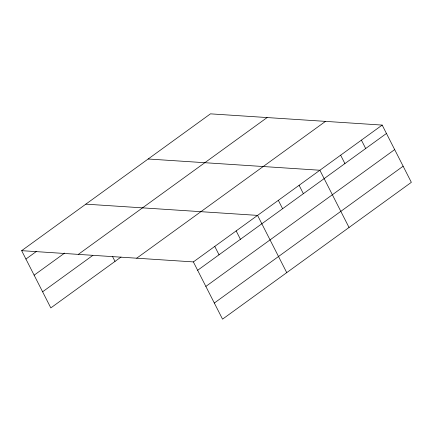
<?xml version="1.0" encoding="UTF-8"?>
<svg xmlns="http://www.w3.org/2000/svg" width="433" height="433" viewBox="0 0 433 433"><rect width="100%" height="100%" fill="white"/><g stroke="black" fill="none" stroke-linecap="round" stroke-linejoin="round"><path stroke-width="0.65" d="M21.65 250.669L210.465 113.847L382.182 125.088L411.35 182.331L222.535 319.153L193.367 261.911L21.65 250.669L50.818 307.912L121.029 257.04M25.92 259.053L36.621 251.302M34.137 275.177L64.631 253.083M78.313 254.382L267.134 117.554M42.602 291.793L92.889 255.351M136.698 258.203L325.519 121.375M193.367 261.911L382.182 125.088M197.637 270.295L386.458 133.472M205.854 286.419L394.669 149.596M214.319 303.03L403.134 166.207M148.156 158.998L319.873 170.239L349.041 227.482M85.848 204.149L257.565 215.39L286.733 272.633M361.414 140.135L365.685 148.519M340.641 155.187L344.917 163.571M299.106 185.286L303.376 193.675M278.332 200.338L282.608 208.722M236.164 230.897L240.434 239.281M214.763 246.404L219.038 254.788M112.58 256.617L115.016 261.391"/></g></svg>
